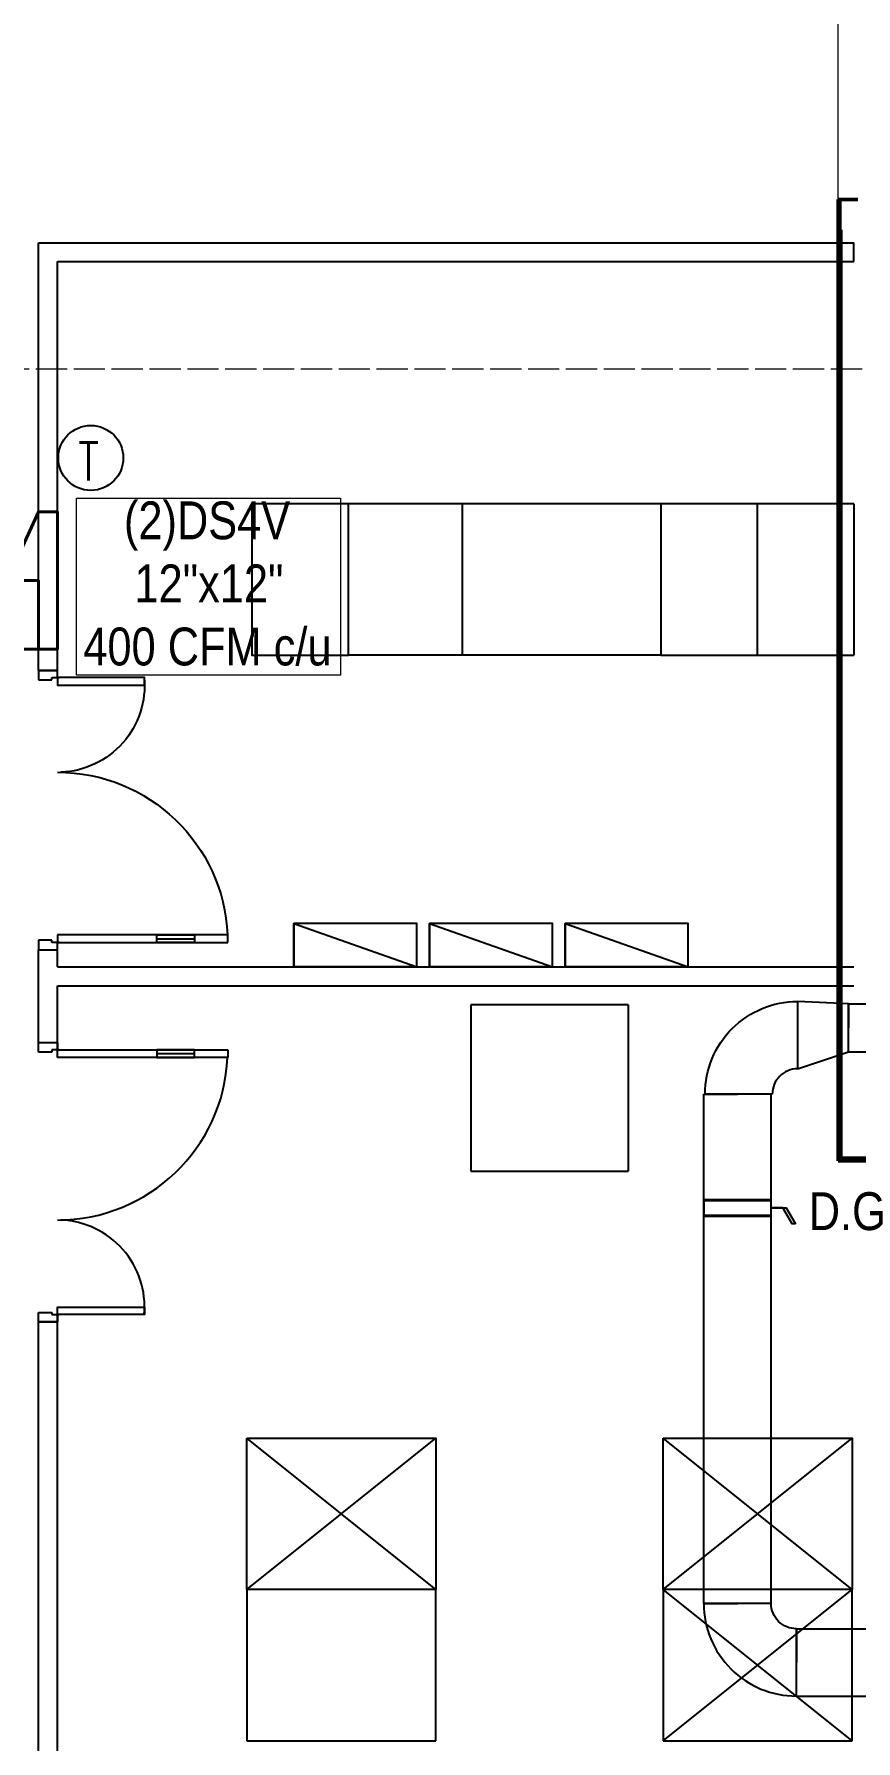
# Model space of a CAD drawing. Header units: inches. Extents: x -3 to 209, y -384 to 20.
# Drawn here: x 141.36 to 145.7, y -92.74 to -83.72 of the extents above; entities that cross this region are included whole.
import ezdxf

# ---------------------------------------------------------------- set-up
doc = ezdxf.new("R2010")
doc.units = ezdxf.units.IN
doc.header["$MEASUREMENT"] = 0
doc.linetypes.add('Grid Line', pattern=[0.022225, 0.0127, -0.003175, 0.003175, -0.003175])
doc.linetypes.add('Grid Line 1_2_', pattern=[0.022225, 0.0127, -0.003175, 0.003175, -0.003175])
for name, color, linetype in [('A-WALL', 253, 'Continuous'), ('BASE PLAN$0$FLOOR LAYOUT 14 Oct (x-ref)$0$20F-032408$0$XDOOR', 253, 'Continuous'), ('BASE PLAN$0$NBS-HEAVY', 253, 'Continuous'), ('BASE PLAN$0$NDS-DOORS', 253, 'Continuous'), ('BASE PLAN$0$WALL', 253, 'Continuous'), ('HVAC-Equipos', 3, 'Continuous'), ('HVAC-Extraccion', 114, 'Continuous'), ('NFF-FURN', 253, 'Continuous'), ('NFF-LIGHT', 253, 'Continuous')]:
    doc.layers.add(name, color=color, linetype=linetype)
for name, color, linetype, lineweight in [('A-WALL-PATT', 253, 'Continuous', 50), ('BASE PLAN$0$A-ABOVE', 253, 'Continuous', 5), ('HVAC -Textos Extraccion', 2, 'Continuous', 9), ('HVAC -Textos Suministro', 7, 'Continuous', 9), ('HVAC Suministro', 5, 'Continuous', 40), ('S-GRID', 253, 'Continuous', 9)]:
    doc.layers.add(name, color=color, linetype=linetype, lineweight=lineweight)
doc.styles.add('Arial Narrow', font='ARIALN.TTF', dxfattribs={"height": 0.00295})
doc.styles.add('ROMANS', font='romans.shx', dxfattribs={"width": 0.8})

# ---------------------------------------------------------------- blocks, each defined once
blk = doc.blocks.new('*U60')
at = {"layer": 'HVAC-Equipos', "color": 1}
for points in [[(-0.3556, 0), (0, 0), (0, 0.0865), (-0.3556, 0.0865)], [(-0.3556, 0.0052), (0, 0.0052), (0, 0.0813), (-0.3556, 0.0813)]]:
    blk.add_lwpolyline(points, close=True, dxfattribs=at)
for points in [[(0, 0.0433), (0.0789, 0.0433), (0.1281, -0.0411)], [(0.1281, -0.0411), (0.1104, -0.0411), (0.0612, 0.0433), (0, 0.0433)]]:
    blk.add_lwpolyline(points, dxfattribs=at)
blk = doc.blocks.new('Termostato 1')
at = {"linetype": 'ByBlock', "lineweight": -2}
blk.add_circle((725.3327, -473.7179), 0.1716, dxfattribs=at)
at = {"linetype": 'ByBlock', "lineweight": -2, "insert": (725.4136, -473.6514, -2.384), "char_height": 0.2, "width": 2.875949, "attachment_point": 1, "rotation": 270, "style": 'ROMANS'}
blk.add_mtext('T', dxfattribs=at)
blk = doc.blocks.new('BASE PLAN$0$Z$W@#371D3AC1')
at = {"layer": 'BASE PLAN$0$A-ABOVE', "linetype": 'ByBlock', "lineweight": -2}
blk.add_line((375.4, 58), (175, 58), dxfattribs=at)
blk.add_lwpolyline([(375.4, 78), (175, 78), (175, 38), (375.4, 38)], close=True, dxfattribs=at)
at = {"layer": 'BASE PLAN$0$FLOOR LAYOUT 14 Oct (x-ref)$0$20F-032408$0$XDOOR', "linetype": 'ByBlock', "lineweight": -2}
for p, q in [((900, 1438), (900, 1476)), ((900, 1476), (1000, 1476)), ((1000, 1476), (1000, 1426)), ((930, 1438), (890, 1438)), ((930, 1426), (930, 1438)), ((1000, 1426), (930, 1426)), ((0, 38), (0, 78)), ((0, 78), (900, 78)), ((900, 38), (0, 38)), ((890, 38), (930, 38)), ((900, 78), (900, 38)), ((900, 0), (900, 38)), ((930, 38), (930, 50)), ((930, 50), (1000, 50)), ((1000, 50), (1000, 0)), ((1000, 0), (900, 0))]:
    blk.add_line(p, q, dxfattribs=at)
blk.add_lwpolyline([(439.4, 1398), (439.4, 1438), (900, 1438), (900, 1398)], close=True, dxfattribs=at)
for centre, radius, start, end in [((900, 1398), 460.6, 175.01764, 267.68189), ((900, 38), 900, 90, 177.45268)]:
    blk.add_arc(centre, radius, start, end, dxfattribs=at)
at = {"layer": 'BASE PLAN$0$WALL', "linetype": 'ByBlock', "lineweight": -2}
for p, q in [((1000, 1476), (900, 1476)), ((1000, 0), (900, 0))]:
    blk.add_line(p, q, dxfattribs=at)
blk = doc.blocks.new('AS')
at = {"layer": 'NFF-LIGHT', "linetype": 'ByBlock', "lineweight": -2}
for points in [[(-540180.7, 71650.9), (-540980.7, 71650.9), (-540980.7, 70650.9), (-540180.7, 70650.9)], [(-540180.7, 70650.9), (-540180.7, 71650.9)]]:
    blk.add_lwpolyline(points, dxfattribs=at)
blk = doc.blocks.new('PANEL BOARD')
at = {"layer": 'NFF-LIGHT', "linetype": 'ByBlock', "lineweight": -2}
blk.add_lwpolyline([(204004.7, -11438.4), (203354.7, -11438.4), (203354.7, -11208.4), (204004.7, -11208.4)], close=True, dxfattribs=at)
blk.add_lwpolyline([(204004.7, -11208.4), (203354.7, -11438.4), (204004.7, -11438.4), (204004.7, -11208.4)], dxfattribs=at)

msp = doc.modelspace()

# ---------------------------------------------------------------- linework, layer by layer
at = {"layer": 'A-WALL', "lineweight": 9}
msp.add_line((145.6045, -84.5952), (145.6045, -83.0352), dxfattribs=at)
at = {"layer": 'A-WALL', "lineweight": 50}
for p, q in [((145.6045, -84.5952), (145.6045, -89.6766)), ((145.6195, -84.5952), (145.6045, -84.5952)), ((145.7095, -84.5952), (145.6195, -84.5952)), ((145.6195, -84.7549), (145.6195, -84.8599)), ((145.6195, -89.6616), (145.6195, -84.7549)), ((145.6195, -84.8599), (145.6195, -89.6616)), ((145.6045, -89.6766), (145.6045, -89.5566)), ((145.6195, -89.6616), (145.7245, -89.6616)), ((152.1498, -89.6616), (145.6195, -89.6616)), ((145.6045, -89.6766), (145.6195, -89.6766)), ((145.6195, -89.6766), (148.2017, -89.6766))]:
    msp.add_line(p, q, dxfattribs=at)
at = {"layer": 'A-WALL', "lineweight": 18}
for p, q in [((145.6195, -84.5952), (145.6195, -84.7549)), ((145.6195, -84.7549), (145.6195, -84.5952))]:
    msp.add_line(p, q, dxfattribs=at)
at = {"layer": 'A-WALL-PATT', "linetype": 'Continuous', "lineweight": 9}
for p, q in [((145.6045, -84.6537), (145.6195, -84.6387)), ((145.6045, -84.7244), (145.6195, -84.7094)), ((145.6045, -84.7952), (145.6195, -84.7802)), ((145.6045, -84.8659), (145.6195, -84.8509)), ((145.6045, -84.9366), (145.6195, -84.9216)), ((145.6045, -85.0073), (145.6195, -84.9923)), ((145.6045, -85.078), (145.6195, -85.063)), ((145.6045, -85.1487), (145.6195, -85.1337)), ((145.6045, -85.2194), (145.6195, -85.2044)), ((145.6045, -85.2901), (145.6195, -85.2751)), ((145.6045, -85.3608), (145.6195, -85.3458)), ((145.6045, -85.4316), (145.6195, -85.4166)), ((145.6045, -85.5023), (145.6195, -85.4873)), ((145.6045, -85.573), (145.6195, -85.558)), ((145.6045, -85.6437), (145.6195, -85.6287)), ((145.6045, -85.7144), (145.6195, -85.6994)), ((145.6045, -85.7851), (145.6195, -85.7701)), ((145.6045, -85.8558), (145.6195, -85.8408)), ((145.6045, -85.9265), (145.6195, -85.9115)), ((145.6045, -85.9972), (145.6195, -85.9822)), ((145.6045, -86.068), (145.6195, -86.053)), ((145.6045, -86.1387), (145.6195, -86.1237)), ((145.6045, -86.2094), (145.6195, -86.1944)), ((145.6045, -86.2801), (145.6195, -86.2651)), ((145.6045, -86.3508), (145.6195, -86.3358)), ((145.6045, -86.4215), (145.6195, -86.4065)), ((145.6045, -86.4922), (145.6195, -86.4772)), ((145.6045, -86.5629), (145.6195, -86.5479)), ((145.6045, -86.6336), (145.6195, -86.6186)), ((145.6045, -86.7043), (145.6195, -86.6893)), ((145.6045, -86.7751), (145.6195, -86.7601)), ((145.6045, -86.8458), (145.6195, -86.8308)), ((145.6045, -86.9165), (145.6195, -86.9015)), ((145.6045, -86.9872), (145.6195, -86.9722)), ((145.6045, -87.0579), (145.6195, -87.0429)), ((145.6045, -87.1286), (145.6195, -87.1136)), ((145.6045, -87.1993), (145.6195, -87.1843)), ((145.6045, -87.27), (145.6195, -87.255)), ((145.6045, -87.3407), (145.6195, -87.3257)), ((145.6045, -87.4115), (145.6195, -87.3965)), ((145.6045, -87.4822), (145.6195, -87.4672)), ((145.6045, -87.5529), (145.6195, -87.5379)), ((145.6045, -87.6236), (145.6195, -87.6086)), ((145.6045, -87.6943), (145.6195, -87.6793)), ((145.6045, -87.765), (145.6195, -87.75)), ((145.6045, -87.8357), (145.6195, -87.8207)), ((145.6045, -87.9064), (145.6195, -87.8914)), ((145.6045, -87.9771), (145.6195, -87.9621)), ((145.6045, -88.0479), (145.6195, -88.0329)), ((145.6045, -88.1186), (145.6195, -88.1036)), ((145.6045, -88.1893), (145.6195, -88.1743)), ((145.6045, -88.26), (145.6195, -88.245)), ((145.6045, -88.3307), (145.6195, -88.3157)), ((145.6045, -88.4014), (145.6195, -88.3864)), ((145.6045, -88.4721), (145.6195, -88.4571)), ((145.6045, -88.5428), (145.6195, -88.5278)), ((145.6045, -88.6135), (145.6195, -88.5985)), ((145.6045, -88.6842), (145.6195, -88.6692)), ((145.6045, -88.755), (145.6195, -88.74)), ((145.6045, -88.8257), (145.6195, -88.8107)), ((145.6045, -88.8964), (145.6195, -88.8814)), ((145.6045, -88.9671), (145.6195, -88.9521)), ((145.6045, -89.0378), (145.6195, -89.0228)), ((145.6045, -89.1085), (145.6195, -89.0935)), ((145.6045, -89.1792), (145.6195, -89.1642)), ((145.6045, -89.2499), (145.6195, -89.2349)), ((145.6045, -89.3206), (145.6195, -89.3056)), ((145.6045, -89.3914), (145.6195, -89.3764)), ((145.6045, -89.4621), (145.6195, -89.4471)), ((145.6045, -89.5328), (145.6195, -89.5178)), ((145.6045, -89.6035), (145.6195, -89.5885)), ((145.6045, -89.6742), (145.6195, -89.6592)), ((145.6728, -89.6766), (145.6878, -89.6616))]:
    msp.add_line(p, q, dxfattribs=at)
at = {"layer": 'BASE PLAN$0$NBS-HEAVY'}
for p, q in [((141.3801, -87.0841), (141.3801, -84.8232)), ((141.3801, -84.8232), (145.6881, -84.8232)), ((145.6881, -84.9232), (145.6881, -84.8232)), ((141.4801, -87.0841), (141.4801, -84.9232)), ((141.4801, -84.9232), (145.6881, -84.9232)), ((141.4801, -87.0841), (141.3801, -87.0841)), ((141.3801, -89.1013), (141.3801, -88.5601)), ((141.3801, -88.5601), (141.4801, -88.5601)), ((141.4801, -88.6513), (141.4801, -88.5601)), ((141.4801, -88.6513), (145.6881, -88.6513)), ((141.4801, -89.1293), (141.4801, -88.7513)), ((141.4801, -88.7513), (145.6881, -88.7513)), ((141.3801, -94.9922), (141.3801, -90.4773)), ((141.4801, -94.9922), (141.4801, -90.4493))]:
    msp.add_line(p, q, dxfattribs=at)
at = {"layer": 'HVAC -Textos Suministro'}
msp.add_lwpolyline([(142.9764, -87.1082), (141.5809, -87.1082), (141.5809, -86.1737), (142.9764, -86.1737)], close=True, dxfattribs=at)
at = {"layer": 'HVAC Suministro'}
msp.add_lwpolyline([(141.2142, -86.6095), (141.3801, -86.2448), (141.4801, -86.2448), (141.4801, -86.9717), (141.3801, -86.9717)], dxfattribs=at)
msp.add_lwpolyline([(140.9203, -86.6095), (141.3801, -86.6095), (141.3801, -86.9717), (140.9203, -86.9717)], close=True, dxfattribs=at)
at = {"layer": 'HVAC-Extraccion'}
for p, q in [((145.6608, -88.8462), (145.6608, -88.9732)), ((145.6608, -88.8462), (146.1222, -88.8462)), ((145.6608, -89.1002), (145.6608, -88.9732)), ((145.6608, -89.1002), (146.1222, -89.1002)), ((144.8957, -92.0164), (144.8954, -89.3232)), ((144.8954, -89.3232), (145.0732, -89.3232)), ((145.251, -89.3232), (145.0732, -89.3232)), ((145.2513, -92.0164), (145.251, -89.3232)), ((144.8957, -92.0164), (145.0735, -92.0164)), ((145.2513, -92.0164), (145.0735, -92.0164)), ((145.3846, -92.1498), (148.3237, -92.1494)), ((145.3846, -92.1498), (145.3846, -92.3276)), ((145.3846, -92.5054), (145.3846, -92.3276)), ((145.3846, -92.5054), (148.3238, -92.505))]:
    msp.add_line(p, q, dxfattribs=at)
for points in [[(145.2574, -89.3232), (144.9018, -89.3232, -0.414214), (145.3907, -88.8342), (145.3907, -89.1898, 0.414214)], [(145.2513, -92.0164), (144.8957, -92.0164, 0.414214), (145.3846, -92.5054), (145.3846, -92.1498, -0.414214)]]:
    msp.add_lwpolyline(points, format="xyb", close=True, dxfattribs=at)
msp.add_lwpolyline([(145.6608, -88.8462), (145.3907, -88.8342), (145.3907, -89.1898), (145.6608, -89.1002)], close=True, dxfattribs=at)
at = {"layer": 'NFF-FURN'}
for p, q in [((144.4951, -88.8513), (143.6651, -88.8513)), ((143.6651, -88.8513), (143.6651, -89.7313)), ((144.4951, -88.8513), (144.4951, -89.7313)), ((143.6651, -89.7313), (144.4951, -89.7313))]:
    msp.add_line(p, q, dxfattribs=at)
at = {"layer": 'NFF-LIGHT'}
for points in [[(144.6681, -86.2032), (142.5081, -86.2032), (142.5081, -87.0032), (143.0181, -87.0032)], [(143.6181, -87.0032), (143.0181, -87.0032), (143.0181, -86.2032)], [(143.6181, -86.2032), (143.6181, -87.0032)], [(144.6681, -86.2032), (144.6681, -87.0032), (143.6181, -87.0032)], [(145.6881, -86.2032), (144.6681, -86.2032), (144.6681, -87.0032), (145.6881, -87.0032)], [(145.1781, -86.2032), (145.1781, -87.0032)], [(145.6881, -86.2032), (145.6881, -87.0032)]]:
    msp.add_lwpolyline(points, dxfattribs=at)
at = {"layer": 'NFF-LIGHT', "linetype": 'ByBlock'}
for points in [[(142.4801, -91.1422), (143.4801, -91.1422), (143.4801, -91.9422), (142.4801, -91.9422)], [(144.6801, -91.1422), (145.6801, -91.1422), (145.6801, -91.9422), (144.6801, -91.9422)]]:
    msp.add_lwpolyline(points, close=True, dxfattribs=at)
for points in [[(142.4801, -91.9422), (143.4801, -91.1422)], [(143.4801, -91.9422), (142.4801, -91.1422)], [(144.6801, -91.9422), (145.6801, -91.1422)], [(145.6801, -91.9422), (144.6801, -91.1422)], [(145.6801, -92.7422), (144.6801, -91.9422)], [(144.6801, -92.7422), (145.6801, -91.9422)]]:
    msp.add_lwpolyline(points, dxfattribs=at)
at = {"layer": 'S-GRID', "linetype": 'Grid Line'}
for p, q in [((117.6245, -85.4906), (200.2834, -85.4906)), ((123.5666, -85.4906), (190.8779, -85.4906))]:
    msp.add_line(p, q, dxfattribs=at)
at = {"layer": 'S-GRID', "linetype": 'Grid Line 1_2_'}
msp.add_line((118.6314, -85.4906), (201.8133, -85.4906), dxfattribs=at)
msp.add_line((118.6314, -85.4906), (201.8133, -85.4906), dxfattribs=at)

# ---------------------------------------------------------------- block references
at = {"layer": 'BASE PLAN$0$NDS-DOORS', "xscale": -0.0009999999999852297, "yscale": 0.0009999999999852297, "zscale": 0.0009999999999852297}
msp.add_blockref('BASE PLAN$0$Z$W@#371D3AC1', (142.3801, -88.5601), dxfattribs=at)
at = {"layer": 'BASE PLAN$0$NDS-DOORS', "xscale": 0.0009999999999852297, "yscale": 0.0009999999999852297, "zscale": 0.0009999999999852297, "rotation": 180}
msp.add_blockref('BASE PLAN$0$Z$W@#371D3AC1', (142.3801, -89.0513), dxfattribs=at)
at = {"layer": 'HVAC-Equipos', "rotation": 90.00000000172517}
msp.add_blockref('Termostato 1', (-332.0613, -811.2935), dxfattribs=at)
at = {"layer": 'HVAC-Equipos'}
msp.add_blockref('*U60', (145.2511, -89.9684), dxfattribs=at)
at = {"layer": 'NFF-LIGHT', "linetype": 'ByBlock', "xscale": -0.0009999999999852297, "yscale": 0.0009999999999852297, "zscale": 0.0009999999999852297}
for p in [(346.7344, -77.2129), (347.4511, -77.2129), (348.1678, -77.2129)]:
    msp.add_blockref('PANEL BOARD', p, dxfattribs=at)
at = {"layer": 'NFF-LIGHT', "linetype": 'ByBlock', "xscale": 0.0009999999999852297, "yscale": 0.0009999999999852297, "zscale": 0.0009999999999852297, "rotation": 270}
for p in [(71.8292, -632.9229), (74.0292, -632.9229)]:
    msp.add_blockref('AS', p, dxfattribs=at)

# ---------------------------------------------------------------- texts
at = {"layer": 'HVAC -Textos Extraccion', "insert": (145.4498, -89.8423), "char_height": 0.2, "width": 0.482727, "attachment_point": 1, "style": 'Arial Narrow'}
msp.add_mtext('D.G', dxfattribs=at)
at = {"layer": 'HVAC -Textos Suministro', "insert": (141.4458, -86.1906), "char_height": 0.2, "width": 1.634804, "attachment_point": 1, "style": 'Arial Narrow'}
msp.add_mtext('\\pi0.38596;(2)DS4V\\P\\pi0.44162;12"x12"\\P\\pi0.17129;400 CFM c/u', dxfattribs=at)

doc.saveas('drawing.dxf')
